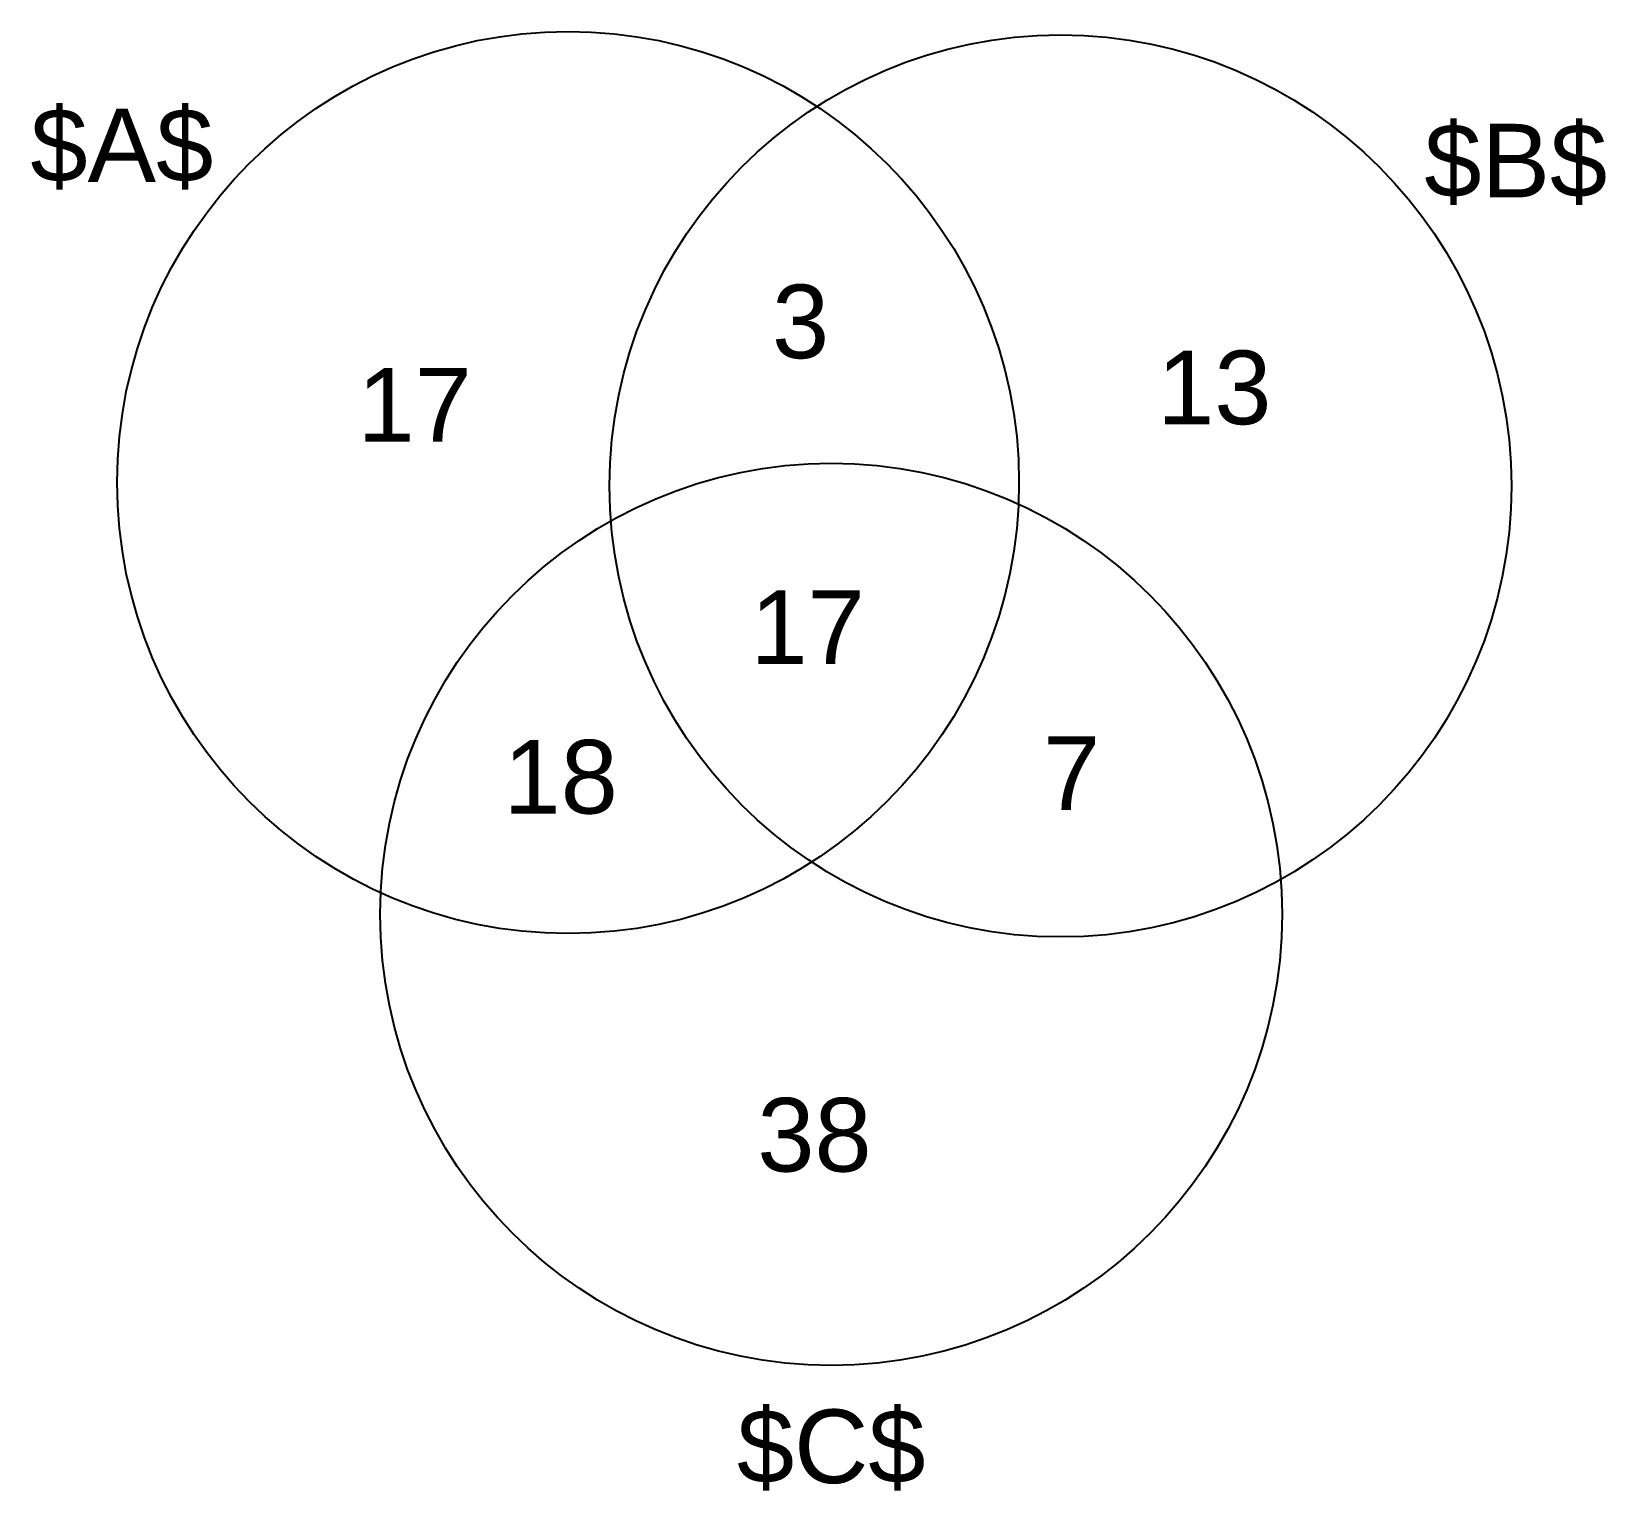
# Model space of a CAD drawing. Header units: inches. Extents: x 457 to 885, y 166 to 562.
import ezdxf
from ezdxf.enums import TextEntityAlignment as Align

# ---------------------------------------------------------------- set-up
doc = ezdxf.new("R2010")
doc.units = ezdxf.units.IN
doc.header["$MEASUREMENT"] = 0
doc.styles.get("Standard").update_dxf_attribs({"font": 'arial.ttf'})

msp = doc.modelspace()

# ---------------------------------------------------------------- linework, layer by layer
for centre in [(602.6, 439.47), (736.45, 438.53), (674.13, 322.12)]:
    msp.add_circle(centre, 122.57)

# ---------------------------------------------------------------- texts
msp.add_text('$A$', height=20).set_placement((506.15, 515.11), align=Align.BOTTOM_RIGHT)
msp.add_text('$B$', height=20).set_placement((835.34, 510.95), align=Align.BOTTOM_LEFT)
for s, p in [('3', (665.8, 483.25)), ('13', (778.25, 465.31)), ('17', (560.9, 460.58)), ('17', (667.69, 400.13)), ('18', (600.59, 359.51)), ('7', (739.5, 360.46)), ('38', (669.58, 262.22))]:
    msp.add_text(s, height=20).set_placement(p, align=Align.MIDDLE_CENTER)
msp.add_text('$C$', height=20).set_placement((674.13, 187.55), align=Align.TOP_CENTER)

doc.saveas('drawing.dxf')
